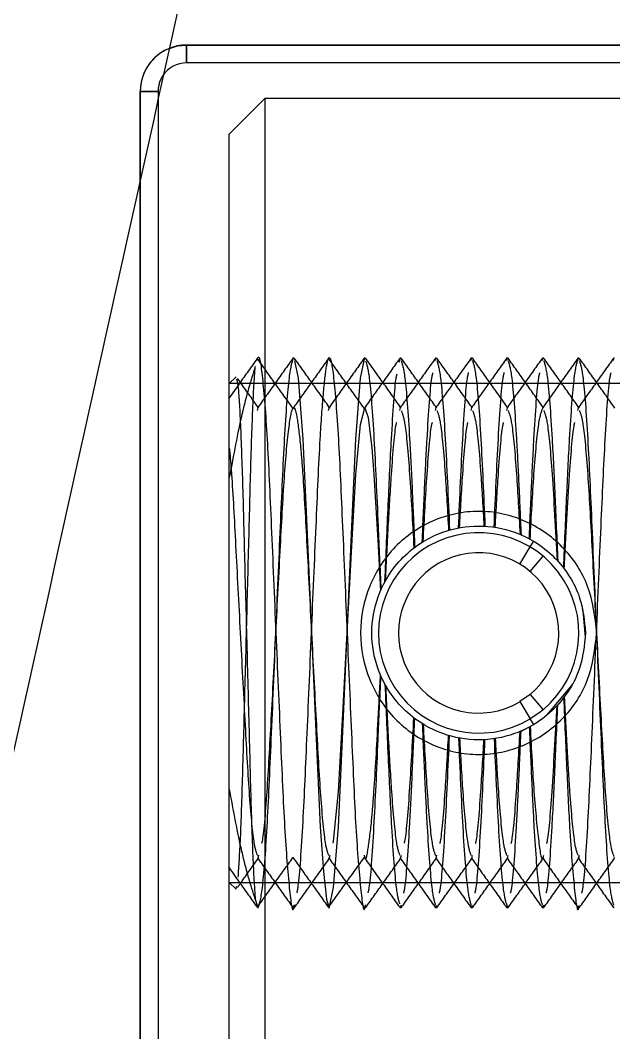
# Model space of a CAD drawing. Header units: metres. Extents: x 0 to 21025, y 0 to 14850.
# Drawn here: x 2787.41 to 2804.07, y 13675.91 to 13704.33 of the extents above; entities that cross this region are included whole.
import ezdxf

# ---------------------------------------------------------------- set-up
doc = ezdxf.new("R2010")
doc.units = ezdxf.units.M
doc.header["$LTSCALE"] = 25
doc.linetypes.add('HIDDEN2', pattern=[4.7625, 3.175, -1.5875])
doc.layers.add('SL4', color=4, linetype='Continuous')
doc.layers.add('ST1', color=7, linetype='HIDDEN2')

msp = doc.modelspace()

# ---------------------------------------------------------------- linework, layer by layer
at = {"layer": 'SL4'}
for p, q in [((2792.081, 13703.633), (2806.481, 13703.633)), ((2792.081, 13703.633), (2792.081, 13703.133)), ((2806.481, 13703.133), (2792.081, 13703.133)), ((2794.281, 13702.133), (2793.281, 13701.133)), ((2806.281, 13702.133), (2794.281, 13702.133)), ((2794.281, 13702.133), (2794.281, 13687.133)), ((2791.281, 13702.107), (2791.281, 13671.933)), ((2793.281, 13687.133), (2793.281, 13701.133)), ((2790.781, 13671.933), (2790.781, 13699.854)), ((2793.544, 13694.105), (2793.255, 13693.7)), ((2793.281, 13673.133), (2793.281, 13687.133)), ((2794.281, 13687.133), (2794.281, 13672.133)), ((2801.727, 13685.409), (2802.088, 13684.978)), ((2801.439, 13685.204), (2801.728, 13684.722)), ((2801.825, 13684.561), (2801.728, 13684.722))]:
    msp.add_line(p, q, dxfattribs=at)
at = {"layer": 'SL4', "flags": 128}
for points in [[(2791.597, 13703.54), (2791.828, 13703.608), (2792.081, 13703.633)], [(2803.279, 13687.017), (2803.217, 13687.752), (2803.174, 13687.928)], [(2802.208, 13684.834), (2802.895, 13685.661), (2802.92, 13685.705)]]:
    msp.add_lwpolyline(points, dxfattribs=at)
at = {"layer": 'SL4'}
for radius in [125, 123.91, 122.777, 119.686, 89.286]:
    msp.add_circle((2755.281, 13687.133), radius, dxfattribs=at)
for centre, radius, start, end in [((2755.281, 13687.133), 104.464, 84.34617, 70.62407), ((2755.281, 13687.133), 98.5, 84.12256, 70.84769), ((2755.281, 13687.133), 93.236, 82.04946, 72.92078), ((2755.281, 13687.133), 92.147, 81.13305, 347.48512), ((2755.281, 13687.133), 92.147, 347.48512, 73.8372), ((2755.281, 13687.133), 86.207, 285.15738, 49.81286), ((2792.081, 13702.333), 0.8, 90, 146.4699), ((2800.281, 13687.133), 2.812, 309.9653, 300.9653), ((2800.281, 13687.133), 2.25, 309.9653, 300.9653)]:
    msp.add_arc(centre, radius, start, end, dxfattribs=at)
for points, knots in [([(2801.901, 13749.95), (2800.615, 13744.155), (2798.042, 13732.565), (2794.18, 13715.164), (2790.309, 13697.724), (2786.425, 13680.226), (2782.54, 13662.727), (2778.669, 13645.284), (2774.805, 13627.88), (2772.232, 13616.288), (2770.946, 13610.492)], [0, 0, 0, 0, 0.124879, 0.249755, 0.374717, 0.499956, 0.625212, 0.750198, 0.875098, 1, 1, 1, 1]), ([(2803.596, 13687.133), (2803.544, 13686.687), (2803.441, 13685.796), (2802.686, 13684.662), (2801.766, 13684.032), (2800.932, 13683.768), (2800.281, 13683.701), (2799.629, 13683.768), (2798.797, 13684.032), (2797.869, 13684.663), (2797.145, 13685.799), (2796.877, 13687.136), (2797.145, 13688.472), (2797.871, 13689.605), (2798.798, 13690.235), (2799.632, 13690.499), (2800.283, 13690.566), (2800.935, 13690.499), (2801.769, 13690.233), (2802.688, 13689.602), (2803.442, 13688.469), (2803.545, 13687.579), (2803.596, 13687.133)], [0, 0, 0, 0, 0.063254, 0.126083, 0.18816, 0.21934, 0.250016, 0.280654, 0.311903, 0.373981, 0.436827, 0.500147, 0.563337, 0.626079, 0.688178, 0.719404, 0.750099, 0.780751, 0.812019, 0.874106, 0.936826, 1, 1, 1, 1]), ([(2803.281, 13687.133), (2803.247, 13687.479), (2803.193, 13688.034), (2802.84, 13688.742), (2802.422, 13689.274), (2801.888, 13689.696), (2801.179, 13690.036), (2800.283, 13690.193), (2799.387, 13690.038), (2798.677, 13689.697), (2798.144, 13689.277), (2797.722, 13688.745), (2797.38, 13688.037), (2797.221, 13687.135), (2797.379, 13686.233), (2797.721, 13685.523), (2798.143, 13684.991), (2798.676, 13684.57), (2799.385, 13684.23), (2800.281, 13684.074), (2801.176, 13684.229), (2801.885, 13684.569), (2802.42, 13684.99), (2802.838, 13685.522), (2803.193, 13686.231), (2803.247, 13686.787), (2803.281, 13687.133)], [0, 0, 0, 0, 0.054664, 0.087847, 0.12489, 0.162369, 0.195715, 0.249886, 0.304122, 0.337463, 0.374911, 0.412004, 0.44521, 0.499837, 0.554656, 0.58791, 0.62502, 0.662463, 0.695791, 0.74998, 0.804136, 0.837458, 0.874902, 0.912018, 0.94526, 1, 1, 1, 1])]:
    msp.add_open_spline(points, degree=3, knots=knots, dxfattribs=at)
at = {"layer": 'ST1'}
for p, q in [((2806.481, 13703.633), (2792.081, 13703.633)), ((2792.081, 13703.133), (2792.081, 13703.633)), ((2792.081, 13703.633), (2792.081, 13703.133)), ((2792.081, 13703.133), (2792.081, 13703.633)), ((2790.781, 13702.333), (2791.281, 13702.333)), ((2791.281, 13702.333), (2790.781, 13702.333)), ((2790.781, 13702.333), (2790.781, 13671.933)), ((2790.781, 13702.333), (2791.281, 13702.333)), ((2791.281, 13702.333), (2790.781, 13702.333)), ((2790.781, 13699.854), (2790.781, 13702.333)), ((2791.281, 13702.333), (2791.281, 13702.107)), ((2798.061, 13694.734), (2798.087, 13694.861)), ((2799.07, 13694.776), (2799.087, 13694.861)), ((2800.071, 13694.781), (2800.087, 13694.861)), ((2801.071, 13694.781), (2801.087, 13694.861)), ((2802.07, 13694.778), (2802.087, 13694.861)), ((2804.07, 13694.777), (2804.087, 13694.861)), ((2793.469, 13694.321), (2793.281, 13694.133)), ((2807.281, 13694.133), (2793.281, 13694.133)), ((2794.068, 13693.38), (2794.087, 13693.455)), ((2796.068, 13693.38), (2796.087, 13693.455)), ((2798.067, 13693.374), (2798.087, 13693.455)), ((2799.068, 13693.379), (2799.087, 13693.455)), ((2800.068, 13693.379), (2800.087, 13693.455)), ((2801.067, 13693.377), (2801.087, 13693.455)), ((2803.067, 13693.375), (2803.087, 13693.455)), ((2801.728, 13689.545), (2801.825, 13689.706)), ((2801.439, 13689.063), (2801.728, 13689.545)), ((2801.727, 13688.858), (2802.088, 13689.289)), ((2801.727, 13685.409), (2801.439, 13685.204)), ((2801.451, 13684.371), (2801.825, 13684.561)), ((2794.087, 13680.812), (2794.11, 13680.898)), ((2796.087, 13680.812), (2796.11, 13680.898)), ((2798.087, 13680.812), (2798.11, 13680.898)), ((2799.087, 13680.812), (2799.108, 13680.892)), ((2800.087, 13680.812), (2800.107, 13680.89)), ((2801.087, 13680.812), (2801.107, 13680.887)), ((2803.087, 13680.812), (2803.108, 13680.891)), ((2793.281, 13680.133), (2807.281, 13680.133)), ((2793.281, 13680.133), (2793.469, 13679.945)), ((2793.47, 13679.946), (2793.482, 13680.012)), ((2794.009, 13679.659), (2794.064, 13679.483)), ((2798.087, 13679.406), (2798.105, 13679.49)), ((2799.087, 13679.406), (2799.105, 13679.487)), ((2800.087, 13679.406), (2800.104, 13679.485)), ((2801.087, 13679.406), (2801.104, 13679.485)), ((2802.087, 13679.406), (2802.106, 13679.494))]:
    msp.add_line(p, q, dxfattribs=at)
at = {"layer": 'ST1', "flags": 128}
for points in [[(2795.107, 13694.769), (2795.21, 13694.281), (2795.342, 13692.572), (2795.459, 13690.119), (2795.587, 13687.133), (2795.716, 13684.148), (2795.833, 13681.694), (2795.921, 13680.44), (2796.009, 13679.659), (2796.087, 13679.406), (2796.21, 13679.986), (2796.342, 13681.694), (2796.459, 13684.148), (2796.587, 13687.133), (2796.716, 13690.119), (2796.833, 13692.572), (2796.965, 13694.281), (2797.087, 13694.861), (2797.087, 13694.861)], [(2796.197, 13681.237), (2796.21, 13681.286), (2796.342, 13682.684), (2796.459, 13684.691), (2796.587, 13687.133), (2796.716, 13689.575), (2796.833, 13691.583), (2796.965, 13692.98), (2797.087, 13693.455), (2797.179, 13693.177), (2797.281, 13692.331), (2797.342, 13691.583), (2797.459, 13689.575), (2797.525, 13688.318), (2797.525, 13688.318)], [(2802.088, 13684.978), (2801.966, 13684.881), (2801.728, 13684.722)]]:
    msp.add_lwpolyline(points, dxfattribs=at)
at = {"layer": 'ST1'}
for radius in [114.333, 92.131, 89.448]:
    msp.add_circle((2755.281, 13687.133), radius, dxfattribs=at)
for radius, start in [(1.3, 90), (1.3, 90), (1.3, 90), (1.3, 111.8615), (0.8, 146.4699)]:
    msp.add_arc((2792.081, 13702.333), radius, start, 180, dxfattribs=at)
for points, knots in [([(2794.063, 13694.833), (2793.895, 13694.599), (2793.722, 13694.356), (2793.549, 13694.113), (2793.544, 13694.105)], [0, 0, 0, 0, 0.9665169, 1, 1, 1, 1]), ([(2794.064, 13694.784), (2794.071, 13694.814), (2794.119, 13694.995), (2794.208, 13694.42), (2794.344, 13692.752), (2794.457, 13690.164), (2794.587, 13687.133), (2794.718, 13684.105), (2794.831, 13681.507), (2794.967, 13679.877), (2795.053, 13679.212), (2795.1, 13679.464), (2795.107, 13679.498)], [0, 0, 0, 0, 0.023806, 0.142605, 0.264517, 0.381615, 0.502471, 0.623327, 0.740425, 0.862337, 0.981135, 1, 1, 1, 1]), ([(2795.066, 13693.438), (2794.899, 13693.672), (2794.565, 13694.138), (2794.231, 13694.604), (2794.064, 13694.837)], [0, 0, 0, 0, 0.499983, 1, 1, 1, 1]), ([(2795.073, 13694.851), (2794.905, 13694.616), (2794.571, 13694.146), (2794.236, 13693.677), (2794.069, 13693.442)], [0, 0, 0, 0, 0.500067, 1, 1, 1, 1]), ([(2794.087, 13679.406), (2794.127, 13679.52), (2794.208, 13679.753), (2794.344, 13681.539), (2794.457, 13684.097), (2794.587, 13687.133), (2794.718, 13690.17), (2794.831, 13692.728), (2794.967, 13694.514), (2795.048, 13694.746), (2795.087, 13694.861)], [0, 0, 0, 0, 0.124094, 0.251439, 0.373757, 0.5, 0.626243, 0.748561, 0.875906, 1, 1, 1, 1]), ([(2796.063, 13694.833), (2795.895, 13694.599), (2795.561, 13694.129), (2795.226, 13693.66), (2795.059, 13693.426)], [0, 0, 0, 0, 0.50005, 1, 1, 1, 1]), ([(2796.109, 13693.438), (2795.942, 13693.673), (2795.607, 13694.142), (2795.273, 13694.612), (2795.105, 13694.846)], [0, 0, 0, 0, 0.499945, 1, 1, 1, 1]), ([(2795.179, 13679.84), (2795.189, 13679.881), (2795.241, 13680.086), (2795.345, 13681.581), (2795.457, 13684.085), (2795.587, 13687.138), (2795.718, 13690.165), (2795.818, 13692.455), (2795.921, 13693.906), (2796.009, 13694.687), (2796.1, 13694.99), (2796.208, 13694.46), (2796.344, 13692.742), (2796.457, 13690.167), (2796.587, 13687.132), (2796.718, 13684.105), (2796.831, 13681.506), (2796.967, 13679.877), (2797.053, 13679.212), (2797.1, 13679.464), (2797.107, 13679.498)], [0, 0, 0, 0, 0.016124, 0.082188, 0.145644, 0.211137, 0.276629, 0.340085, 0.384277, 0.428467, 0.470998, 0.535375, 0.60144, 0.664895, 0.730388, 0.79588, 0.859336, 0.9254, 0.989777, 1, 1, 1, 1]), ([(2797.066, 13693.438), (2796.899, 13693.672), (2796.565, 13694.138), (2796.231, 13694.604), (2796.064, 13694.837)], [0, 0, 0, 0, 0.499983, 1, 1, 1, 1]), ([(2797.073, 13694.851), (2796.905, 13694.616), (2796.571, 13694.146), (2796.236, 13693.677), (2796.069, 13693.442)], [0, 0, 0, 0, 0.500067, 1, 1, 1, 1]), ([(2798.063, 13694.833), (2797.895, 13694.599), (2797.561, 13694.129), (2797.226, 13693.66), (2797.059, 13693.426)], [0, 0, 0, 0, 0.50005, 1, 1, 1, 1]), ([(2798.109, 13693.438), (2797.942, 13693.673), (2797.607, 13694.142), (2797.273, 13694.612), (2797.105, 13694.846)], [0, 0, 0, 0, 0.4999455, 1, 1, 1, 1]), ([(2797.107, 13694.769), (2797.14, 13694.667), (2797.215, 13694.441), (2797.344, 13692.721), (2797.442, 13690.511), (2797.509, 13688.945), (2797.535, 13688.341)], [0, 0, 0, 0, 0.242398, 0.538103, 0.822134, 1, 1, 1, 1]), ([(2799.071, 13694.849), (2798.904, 13694.614), (2798.569, 13694.144), (2798.235, 13693.675), (2798.067, 13693.44)], [0, 0, 0, 0, 0.500062, 1, 1, 1, 1]), ([(2799.108, 13693.44), (2798.94, 13693.675), (2798.606, 13694.144), (2798.271, 13694.614), (2798.104, 13694.849)], [0, 0, 0, 0, 0.4999379, 1, 1, 1, 1]), ([(2798.105, 13694.776), (2798.139, 13694.674), (2798.214, 13694.449), (2798.326, 13692.944), (2798.414, 13691.204), (2798.46, 13690.09), (2798.484, 13689.535)], [0, 0, 0, 0, 0.277556, 0.611013, 0.806418, 1, 1, 1, 1]), ([(2800.072, 13694.85), (2799.905, 13694.615), (2799.57, 13694.146), (2799.236, 13693.676), (2799.068, 13693.441)], [0, 0, 0, 0, 0.500055, 1, 1, 1, 1]), ([(2800.107, 13693.441), (2799.94, 13693.676), (2799.605, 13694.145), (2799.27, 13694.615), (2799.103, 13694.849)], [0, 0, 0, 0, 0.4999394, 1, 1, 1, 1]), ([(2799.105, 13694.779), (2799.139, 13694.674), (2799.214, 13694.445), (2799.345, 13692.725), (2799.424, 13690.92), (2799.463, 13690.019)], [0, 0, 0, 0, 0.295689, 0.648778, 1, 1, 1, 1]), ([(2801.072, 13694.85), (2800.905, 13694.615), (2800.57, 13694.146), (2800.236, 13693.676), (2800.068, 13693.442)], [0, 0, 0, 0, 0.500055, 1, 1, 1, 1]), ([(2801.106, 13693.442), (2800.939, 13693.676), (2800.604, 13694.146), (2800.27, 13694.615), (2800.103, 13694.85)], [0, 0, 0, 0, 0.499943, 1, 1, 1, 1]), ([(2800.104, 13694.781), (2800.139, 13694.676), (2800.214, 13694.446), (2800.343, 13692.747), (2800.42, 13690.988), (2800.458, 13690.128)], [0, 0, 0, 0, 0.300589, 0.65794, 1, 1, 1, 1]), ([(2802.072, 13694.849), (2801.904, 13694.614), (2801.57, 13694.145), (2801.235, 13693.675), (2801.068, 13693.441)], [0, 0, 0, 0, 0.500057, 1, 1, 1, 1]), ([(2802.106, 13693.442), (2801.939, 13693.676), (2801.604, 13694.146), (2801.27, 13694.615), (2801.103, 13694.85)], [0, 0, 0, 0, 0.499944, 1, 1, 1, 1]), ([(2801.104, 13694.781), (2801.139, 13694.679), (2801.214, 13694.454), (2801.324, 13692.979), (2801.407, 13691.354), (2801.448, 13690.374), (2801.469, 13689.888)], [0, 0, 0, 0, 0.291458, 0.637889, 0.820537, 1, 1, 1, 1]), ([(2803.077, 13694.856), (2802.91, 13694.622), (2802.576, 13694.152), (2802.242, 13693.683), (2802.075, 13693.449)], [0, 0, 0, 0, 0.500035, 1, 1, 1, 1]), ([(2803.107, 13693.44), (2802.94, 13693.675), (2802.606, 13694.144), (2802.272, 13694.613), (2802.105, 13694.847)], [0, 0, 0, 0, 0.49997, 1, 1, 1, 1]), ([(2802.106, 13694.772), (2802.14, 13694.671), (2802.215, 13694.446), (2802.33, 13692.907), (2802.421, 13691.042), (2802.474, 13689.782), (2802.5, 13689.152)], [0, 0, 0, 0, 0.264572, 0.584928, 0.792423, 1, 1, 1, 1]), ([(2802.666, 13688.954), (2802.694, 13689.623), (2802.751, 13690.957), (2802.844, 13692.892), (2802.967, 13694.516), (2803.048, 13694.747), (2803.087, 13694.861)], [0, 0, 0, 0, 0.204631, 0.408185, 0.707919, 1, 1, 1, 1]), ([(2804.071, 13694.849), (2803.904, 13694.614), (2803.569, 13694.144), (2803.235, 13693.675), (2803.067, 13693.44)], [0, 0, 0, 0, 0.5000596, 1, 1, 1, 1]), ([(2804.107, 13693.441), (2803.94, 13693.675), (2803.605, 13694.145), (2803.27, 13694.615), (2803.103, 13694.849)], [0, 0, 0, 0, 0.499937, 1, 1, 1, 1]), ([(2803.105, 13694.779), (2803.139, 13694.676), (2803.214, 13694.449), (2803.344, 13692.723), (2803.457, 13690.171), (2803.587, 13687.133), (2803.718, 13684.095), (2803.831, 13681.544), (2803.96, 13679.819), (2804.036, 13679.593), (2804.07, 13679.49)], [0, 0, 0, 0, 0.110571, 0.242596, 0.369408, 0.50029, 0.631172, 0.757984, 0.890008, 1, 1, 1, 1]), ([(2794.009, 13694.608), (2793.884, 13694.211), (2793.647, 13693.455), (2793.399, 13692.126), (2793.281, 13691.492)], [0, 0, 0, 0, 0.523722, 1, 1, 1, 1]), ([(2793.53, 13680.274), (2793.552, 13680.595), (2793.596, 13681.238), (2793.658, 13683.088), (2793.716, 13685.361), (2793.783, 13687.886), (2793.846, 13690.37), (2793.902, 13692.516), (2793.961, 13693.949), (2793.995, 13694.423), (2794.009, 13694.608)], [0, 0, 0, 0, 0.128359, 0.256738, 0.385042, 0.516348, 0.648156, 0.77991, 0.914167, 1, 1, 1, 1]), ([(2793.482, 13694.255), (2793.498, 13694.206), (2793.534, 13694.093), (2793.597, 13692.978), (2793.658, 13691.192), (2793.716, 13688.902), (2793.783, 13686.382), (2793.846, 13683.896), (2793.902, 13681.751), (2793.961, 13680.317), (2793.995, 13679.844), (2794.009, 13679.659)], [0, 0, 0, 0, 0.090478, 0.207223, 0.323986, 0.440682, 0.560107, 0.67999, 0.799823, 0.921933, 1, 1, 1, 1]), ([(2794.109, 13693.438), (2793.942, 13693.673), (2793.742, 13693.952), (2793.543, 13694.231), (2793.512, 13694.276)], [0, 0, 0, 0, 0.840196, 1, 1, 1, 1]), ([(2797.65, 13688.573), (2797.681, 13689.32), (2797.744, 13690.804), (2797.84, 13692.821), (2797.932, 13694.157), (2797.981, 13694.36), (2797.988, 13694.391)], [0, 0, 0, 0, 0.280064, 0.556435, 0.930571, 1, 1, 1, 1]), ([(2798.697, 13689.681), (2798.719, 13690.208), (2798.764, 13691.27), (2798.849, 13692.938), (2798.935, 13694.188), (2798.987, 13694.392), (2798.997, 13694.434)], [0, 0, 0, 0, 0.233736, 0.470506, 0.891834, 1, 1, 1, 1]), ([(2799.714, 13690.079), (2799.753, 13690.947), (2799.83, 13692.705), (2799.935, 13694.188), (2799.987, 13694.395), (2799.998, 13694.438)], [0, 0, 0, 0, 0.435133, 0.881831, 1, 1, 1, 1]), ([(2800.715, 13690.102), (2800.753, 13690.961), (2800.831, 13692.71), (2800.935, 13694.188), (2800.987, 13694.395), (2800.998, 13694.438)], [0, 0, 0, 0, 0.4331098, 0.8813051, 1, 1, 1, 1]), ([(2801.701, 13689.776), (2801.723, 13690.285), (2801.766, 13691.31), (2801.85, 13692.948), (2801.935, 13694.189), (2801.987, 13694.394), (2801.998, 13694.436)], [0, 0, 0, 0, 0.229424, 0.462337, 0.888802, 1, 1, 1, 1]), ([(2803.177, 13679.83), (2803.188, 13679.873), (2803.24, 13680.078), (2803.345, 13681.579), (2803.457, 13684.087), (2803.587, 13687.133), (2803.718, 13690.18), (2803.83, 13692.688), (2803.935, 13694.187), (2803.987, 13694.392), (2803.997, 13694.434)], [0, 0, 0, 0, 0.040767, 0.196457, 0.346, 0.500342, 0.654684, 0.804227, 0.959916, 1, 1, 1, 1]), ([(2794.197, 13681.237), (2794.201, 13681.252), (2794.247, 13681.416), (2794.345, 13682.604), (2794.457, 13684.636), (2794.587, 13687.138), (2794.718, 13689.613), (2794.831, 13691.722), (2794.967, 13693.127), (2795.079, 13693.578), (2795.179, 13693.264), (2795.268, 13692.527), (2795.365, 13691.341), (2795.457, 13689.613), (2795.587, 13687.135), (2795.718, 13684.648), (2795.831, 13682.561), (2795.96, 13681.155), (2796.035, 13680.97), (2796.068, 13680.887)], [0, 0, 0, 0, 0.006935, 0.075031, 0.140434, 0.207939, 0.275444, 0.340847, 0.408943, 0.475297, 0.526081, 0.578623, 0.610183, 0.675586, 0.743091, 0.810596, 0.875999, 0.944095, 1, 1, 1, 1]), ([(2798.11, 13693.369), (2798.142, 13693.286), (2798.216, 13693.099), (2798.344, 13691.711), (2798.423, 13690.246), (2798.462, 13689.518)], [0, 0, 0, 0, 0.2868465, 0.6462038, 1, 1, 1, 1]), ([(2799.108, 13693.374), (2799.141, 13693.291), (2799.216, 13693.104), (2799.335, 13691.815), (2799.405, 13690.559), (2799.436, 13690.012)], [0, 0, 0, 0, 0.313473, 0.700928, 1, 1, 1, 1]), ([(2800.107, 13693.377), (2800.141, 13693.293), (2800.215, 13693.106), (2800.333, 13691.84), (2800.401, 13690.634), (2800.429, 13690.13)], [0, 0, 0, 0, 0.3214366, 0.7160777, 1, 1, 1, 1]), ([(2801.107, 13693.379), (2801.14, 13693.295), (2801.215, 13693.108), (2801.337, 13691.791), (2801.409, 13690.488), (2801.442, 13689.9)], [0, 0, 0, 0, 0.310297, 0.689056, 1, 1, 1, 1]), ([(2801.726, 13689.763), (2801.761, 13690.402), (2801.835, 13691.766), (2801.967, 13693.167), (2802.048, 13693.36), (2802.087, 13693.455)], [0, 0, 0, 0, 0.3084212, 0.6586903, 1, 1, 1, 1]), ([(2802.107, 13693.379), (2802.141, 13693.295), (2802.215, 13693.107), (2802.351, 13691.642), (2802.435, 13690.029), (2802.48, 13689.175)], [0, 0, 0, 0, 0.278083, 0.617433, 1, 1, 1, 1]), ([(2803.108, 13693.375), (2803.141, 13693.293), (2803.215, 13693.108), (2803.344, 13691.705), (2803.457, 13689.619), (2803.587, 13687.133), (2803.718, 13684.649), (2803.831, 13682.559), (2803.962, 13681.135), (2804.039, 13680.949), (2804.075, 13680.862)], [0, 0, 0, 0, 0.106972, 0.238781, 0.365377, 0.496042, 0.626708, 0.753304, 0.885113, 1, 1, 1, 1]), ([(2797.665, 13688.601), (2797.693, 13689.155), (2797.75, 13690.259), (2797.843, 13691.81), (2797.928, 13692.854), (2797.975, 13693.019), (2797.979, 13693.035)], [0, 0, 0, 0, 0.2767746, 0.5519229, 0.9546397, 1, 1, 1, 1]), ([(2798.723, 13689.697), (2798.758, 13690.347), (2798.833, 13691.715), (2798.929, 13692.857), (2798.975, 13693.022), (2798.981, 13693.04)], [0, 0, 0, 0, 0.447479, 0.939831, 1, 1, 1, 1]), ([(2799.743, 13690.085), (2799.772, 13690.597), (2799.841, 13691.803), (2799.929, 13692.857), (2799.975, 13693.022), (2799.981, 13693.04)], [0, 0, 0, 0, 0.397161, 0.934201, 1, 1, 1, 1]), ([(2800.744, 13690.097), (2800.773, 13690.606), (2800.841, 13691.806), (2800.929, 13692.856), (2800.975, 13693.02), (2800.98, 13693.038)], [0, 0, 0, 0, 0.3962769, 0.9362998, 1, 1, 1, 1]), ([(2802.682, 13688.932), (2802.707, 13689.42), (2802.758, 13690.398), (2802.846, 13691.844), (2802.928, 13692.855), (2802.975, 13693.019), (2802.98, 13693.036)], [0, 0, 0, 0, 0.262329, 0.525782, 0.951455, 1, 1, 1, 1]), ([(2793.281, 13692.331), (2793.302, 13692.092), (2793.365, 13691.358), (2793.457, 13689.607), (2793.587, 13687.136), (2793.718, 13684.647), (2793.831, 13682.561), (2793.96, 13681.155), (2794.035, 13680.97), (2794.068, 13680.887)], [0, 0, 0, 0, 0.074897, 0.230109, 0.390311, 0.550512, 0.705724, 0.867327, 1, 1, 1, 1]), ([(2797.065, 13680.898), (2797.073, 13680.865), (2797.111, 13680.692), (2797.178, 13681.043), (2797.268, 13681.734), (2797.365, 13682.929), (2797.439, 13684.316), (2797.503, 13685.524), (2797.525, 13685.949)], [0, 0, 0, 0, 0.04861, 0.253436, 0.465348, 0.592637, 0.856421, 1, 1, 1, 1]), ([(2797.179, 13679.84), (2797.189, 13679.881), (2797.241, 13680.086), (2797.345, 13681.582), (2797.442, 13683.75), (2797.509, 13685.321), (2797.535, 13685.925)], [0, 0, 0, 0, 0.086979, 0.443347, 0.785645, 1, 1, 1, 1]), ([(2797.65, 13685.693), (2797.681, 13684.949), (2797.744, 13683.469), (2797.841, 13681.416), (2797.957, 13679.852), (2798.029, 13679.629), (2798.061, 13679.533)], [0, 0, 0, 0, 0.230435, 0.45783, 0.765666, 1, 1, 1, 1]), ([(2797.665, 13685.666), (2797.693, 13685.114), (2797.75, 13684.013), (2797.843, 13682.428), (2797.959, 13681.158), (2798.034, 13680.974), (2798.067, 13680.892)], [0, 0, 0, 0, 0.216156, 0.431041, 0.745555, 1, 1, 1, 1]), ([(2802.178, 13679.837), (2802.189, 13679.878), (2802.24, 13680.082), (2802.33, 13681.383), (2802.421, 13683.22), (2802.474, 13684.483), (2802.5, 13685.114)], [0, 0, 0, 0, 0.098283, 0.491075, 0.745487, 1, 1, 1, 1]), ([(2802.194, 13681.226), (2802.199, 13681.244), (2802.246, 13681.41), (2802.351, 13682.668), (2802.435, 13684.252), (2802.48, 13685.092)], [0, 0, 0, 0, 0.054694, 0.499052, 1, 1, 1, 1]), ([(2802.666, 13685.313), (2802.694, 13684.645), (2802.751, 13683.314), (2802.844, 13681.352), (2802.967, 13679.878), (2803.052, 13679.212), (2803.099, 13679.457), (2803.105, 13679.487)], [0, 0, 0, 0, 0.196562, 0.392089, 0.680004, 0.960567, 1, 1, 1, 1]), ([(2802.682, 13685.335), (2802.707, 13684.848), (2802.757, 13683.873), (2802.847, 13682.396), (2802.959, 13681.157), (2803.034, 13680.974), (2803.067, 13680.892)], [0, 0, 0, 0, 0.202348, 0.405562, 0.733905, 1, 1, 1, 1]), ([(2798.177, 13679.833), (2798.188, 13679.875), (2798.24, 13680.079), (2798.327, 13681.344), (2798.414, 13683.059), (2798.46, 13684.176), (2798.484, 13684.731)], [0, 0, 0, 0, 0.105934, 0.518606, 0.760431, 1, 1, 1, 1]), ([(2798.197, 13681.237), (2798.201, 13681.252), (2798.247, 13681.416), (2798.345, 13682.594), (2798.423, 13684.034), (2798.462, 13684.748)], [0, 0, 0, 0, 0.048815, 0.528116, 1, 1, 1, 1]), ([(2798.697, 13684.586), (2798.719, 13684.06), (2798.764, 13683.001), (2798.85, 13681.308), (2798.96, 13679.817), (2799.035, 13679.593), (2799.07, 13679.49)], [0, 0, 0, 0, 0.188112, 0.378664, 0.717751, 1, 1, 1, 1]), ([(2798.723, 13684.57), (2798.758, 13683.908), (2798.834, 13682.518), (2798.96, 13681.159), (2799.034, 13680.972), (2799.068, 13680.888)], [0, 0, 0, 0, 0.333228, 0.699872, 1, 1, 1, 1]), ([(2801.726, 13684.504), (2801.761, 13683.858), (2801.835, 13682.478), (2801.967, 13681.202), (2802.053, 13680.653), (2802.1, 13680.859), (2802.107, 13680.887)], [0, 0, 0, 0, 0.292543, 0.624779, 0.948516, 1, 1, 1, 1]), ([(2799.177, 13679.83), (2799.188, 13679.873), (2799.24, 13680.08), (2799.345, 13681.575), (2799.424, 13683.358), (2799.463, 13684.247)], [0, 0, 0, 0, 0.116011, 0.559178, 1, 1, 1, 1]), ([(2799.195, 13681.231), (2799.2, 13681.248), (2799.246, 13681.413), (2799.335, 13682.481), (2799.405, 13683.717), (2799.436, 13684.255)], [0, 0, 0, 0, 0.059793, 0.590417, 1, 1, 1, 1]), ([(2801.176, 13679.828), (2801.187, 13679.871), (2801.24, 13680.075), (2801.324, 13681.306), (2801.407, 13682.909), (2801.448, 13683.891), (2801.469, 13684.378)], [0, 0, 0, 0, 0.114958, 0.547686, 0.775832, 1, 1, 1, 1]), ([(2801.194, 13681.226), (2801.199, 13681.244), (2801.246, 13681.41), (2801.338, 13682.506), (2801.409, 13683.788), (2801.442, 13684.367)], [0, 0, 0, 0, 0.063212, 0.57766, 1, 1, 1, 1]), ([(2801.701, 13684.491), (2801.723, 13683.983), (2801.766, 13682.96), (2801.85, 13681.299), (2801.96, 13679.815), (2802.036, 13679.59), (2802.07, 13679.488)], [0, 0, 0, 0, 0.184203, 0.371207, 0.713612, 1, 1, 1, 1]), ([(2799.714, 13684.187), (2799.753, 13683.309), (2799.831, 13681.529), (2799.961, 13679.821), (2800.036, 13679.591), (2800.071, 13679.486)], [0, 0, 0, 0, 0.346128, 0.701455, 1, 1, 1, 1]), ([(2799.743, 13684.182), (2799.772, 13683.661), (2799.841, 13682.436), (2799.96, 13681.159), (2800.034, 13680.972), (2800.068, 13680.888)], [0, 0, 0, 0, 0.289058, 0.679923, 1, 1, 1, 1]), ([(2800.176, 13679.828), (2800.187, 13679.871), (2800.24, 13680.078), (2800.344, 13681.551), (2800.421, 13683.289), (2800.458, 13684.139)], [0, 0, 0, 0, 0.119451, 0.56935, 1, 1, 1, 1]), ([(2800.195, 13681.229), (2800.2, 13681.246), (2800.246, 13681.411), (2800.333, 13682.453), (2800.401, 13683.64), (2800.429, 13684.137)], [0, 0, 0, 0, 0.064286, 0.608482, 1, 1, 1, 1]), ([(2800.715, 13684.165), (2800.754, 13683.295), (2800.831, 13681.525), (2800.961, 13679.82), (2801.036, 13679.591), (2801.071, 13679.486)], [0, 0, 0, 0, 0.344283, 0.700557, 1, 1, 1, 1]), ([(2800.744, 13684.169), (2800.773, 13683.653), (2800.841, 13682.433), (2800.96, 13681.16), (2801.034, 13680.974), (2801.067, 13680.89)], [0, 0, 0, 0, 0.28798, 0.680422, 1, 1, 1, 1]), ([(2794.009, 13679.659), (2793.884, 13680.055), (2793.647, 13680.812), (2793.399, 13682.141), (2793.281, 13682.774)], [0, 0, 0, 0, 0.523722, 1, 1, 1, 1]), ([(2793.512, 13679.991), (2793.543, 13680.035), (2793.742, 13680.315), (2793.942, 13680.594), (2794.109, 13680.829)], [0, 0, 0, 0, 0.159804, 1, 1, 1, 1]), ([(2794.064, 13679.429), (2794.231, 13679.662), (2794.565, 13680.128), (2794.899, 13680.595), (2795.066, 13680.828)], [0, 0, 0, 0, 0.500017, 1, 1, 1, 1]), ([(2794.069, 13680.825), (2794.236, 13680.59), (2794.571, 13680.12), (2794.905, 13679.651), (2795.073, 13679.416)], [0, 0, 0, 0, 0.4999327, 1, 1, 1, 1]), ([(2795.059, 13680.841), (2795.226, 13680.606), (2795.561, 13680.137), (2795.895, 13679.668), (2796.063, 13679.433)], [0, 0, 0, 0, 0.4999497, 1, 1, 1, 1]), ([(2795.105, 13679.42), (2795.273, 13679.655), (2795.607, 13680.125), (2795.942, 13680.594), (2796.109, 13680.829)], [0, 0, 0, 0, 0.500055, 1, 1, 1, 1]), ([(2796.064, 13679.429), (2796.231, 13679.662), (2796.565, 13680.128), (2796.899, 13680.595), (2797.066, 13680.828)], [0, 0, 0, 0, 0.500017, 1, 1, 1, 1]), ([(2796.069, 13680.825), (2796.236, 13680.59), (2796.571, 13680.12), (2796.905, 13679.651), (2797.073, 13679.416)], [0, 0, 0, 0, 0.499933, 1, 1, 1, 1]), ([(2797.059, 13680.841), (2797.226, 13680.606), (2797.561, 13680.137), (2797.895, 13679.668), (2798.063, 13679.433)], [0, 0, 0, 0, 0.49995, 1, 1, 1, 1]), ([(2797.105, 13679.42), (2797.273, 13679.655), (2797.607, 13680.125), (2797.942, 13680.594), (2798.109, 13680.829)], [0, 0, 0, 0, 0.500055, 1, 1, 1, 1]), ([(2798.067, 13680.827), (2798.235, 13680.592), (2798.569, 13680.122), (2798.904, 13679.653), (2799.071, 13679.418)], [0, 0, 0, 0, 0.499938, 1, 1, 1, 1]), ([(2798.104, 13679.418), (2798.271, 13679.653), (2798.606, 13680.122), (2798.94, 13680.592), (2799.108, 13680.827)], [0, 0, 0, 0, 0.500062, 1, 1, 1, 1]), ([(2799.068, 13680.825), (2799.236, 13680.59), (2799.57, 13680.121), (2799.905, 13679.651), (2800.072, 13679.417)], [0, 0, 0, 0, 0.499945, 1, 1, 1, 1]), ([(2799.103, 13679.417), (2799.27, 13679.652), (2799.605, 13680.122), (2799.94, 13680.591), (2800.107, 13680.826)], [0, 0, 0, 0, 0.5000606, 1, 1, 1, 1]), ([(2800.068, 13680.825), (2800.236, 13680.59), (2800.57, 13680.121), (2800.905, 13679.651), (2801.072, 13679.417)], [0, 0, 0, 0, 0.499945, 1, 1, 1, 1]), ([(2800.103, 13679.417), (2800.27, 13679.651), (2800.604, 13680.121), (2800.939, 13680.59), (2801.106, 13680.825)], [0, 0, 0, 0, 0.5000566, 1, 1, 1, 1]), ([(2801.068, 13680.826), (2801.235, 13680.591), (2801.57, 13680.122), (2801.904, 13679.652), (2802.072, 13679.417)], [0, 0, 0, 0, 0.4999429, 1, 1, 1, 1]), ([(2801.103, 13679.417), (2801.27, 13679.651), (2801.604, 13680.121), (2801.939, 13680.59), (2802.106, 13680.825)], [0, 0, 0, 0, 0.500056, 1, 1, 1, 1]), ([(2802.075, 13680.818), (2802.242, 13680.583), (2802.576, 13680.114), (2802.91, 13679.645), (2803.077, 13679.41)], [0, 0, 0, 0, 0.499965, 1, 1, 1, 1]), ([(2802.105, 13679.419), (2802.272, 13679.654), (2802.606, 13680.123), (2802.94, 13680.592), (2803.107, 13680.826)], [0, 0, 0, 0, 0.50003, 1, 1, 1, 1]), ([(2803.067, 13680.826), (2803.235, 13680.592), (2803.569, 13680.122), (2803.904, 13679.653), (2804.071, 13679.418)], [0, 0, 0, 0, 0.4999404, 1, 1, 1, 1]), ([(2803.103, 13679.417), (2803.27, 13679.652), (2803.605, 13680.122), (2803.94, 13680.591), (2804.107, 13680.826)], [0, 0, 0, 0, 0.500063, 1, 1, 1, 1]), ([(2793.255, 13680.567), (2793.357, 13680.424), (2793.626, 13680.046), (2793.895, 13679.668), (2794.063, 13679.433)], [0, 0, 0, 0, 0.379096, 1, 1, 1, 1])]:
    msp.add_open_spline(points, degree=3, knots=knots, dxfattribs=at)

doc.saveas('drawing.dxf')
